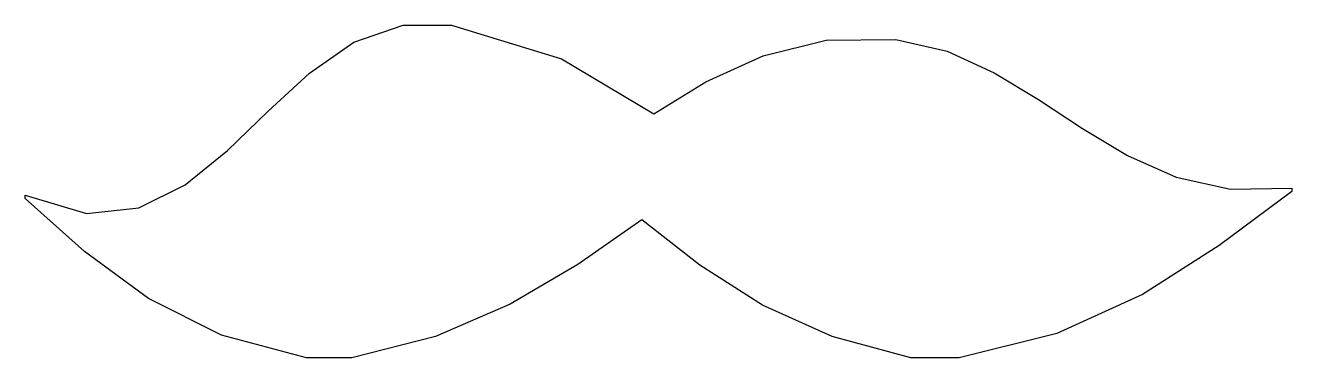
# Model space of a CAD drawing. Extents: x 0 to 1.57, y 0 to 0.41.
import ezdxf

# ---------------------------------------------------------------- set-up
doc = ezdxf.new("R2010")
doc.units = 0
doc.layers.get('0').update_dxf_attribs({"linetype": 'CONTINUOUS'})

msp = doc.modelspace()

# ---------------------------------------------------------------- linework, layer by layer
at = {"color": 253}
for p, q in [((0.4085, 0.3928), (0.4698, 0.4139)), ((0.4698, 0.4139), (0.5299, 0.4139)), ((0.5299, 0.4139), (0.667, 0.372)), ((0.9175, 0.3757), (0.9958, 0.3952)), ((0.9958, 0.3952), (1.0825, 0.3963)), ((1.0825, 0.3963), (1.1464, 0.3815)), ((0.3536, 0.3545), (0.4085, 0.3928)), ((1.1464, 0.3815), (1.2047, 0.3549)), ((0.667, 0.372), (0.7818, 0.3038)), ((0.8465, 0.3433), (0.9175, 0.3757)), ((0.3022, 0.307), (0.3536, 0.3545)), ((1.2047, 0.3549), (1.26, 0.3213)), ((0.7818, 0.3038), (0.8465, 0.3433)), ((1.26, 0.3213), (1.3146, 0.2853)), ((0.2516, 0.2579), (0.3022, 0.307)), ((1.3146, 0.2853), (1.3709, 0.2516)), ((0.1989, 0.2152), (0.2516, 0.2579)), ((1.3709, 0.2516), (1.4314, 0.225)), ((1.4314, 0.225), (1.4986, 0.21)), ((0.1413, 0.1865), (0.1989, 0.2152)), ((1.5749, 0.2069), (1.4848, 0.1396)), ((1.4986, 0.21), (1.5749, 0.2113)), ((1.5749, 0.2113), (1.5749, 0.2069)), ((0, 0.1981), (0, 0.2025)), ((0, 0.2025), (0.0759, 0.1797)), ((0.0735, 0.1324), (0, 0.1981)), ((0.0759, 0.1797), (0.1413, 0.1865)), ((0.7668, 0.1717), (0.6873, 0.1162)), ((0.8388, 0.1152), (0.7668, 0.1717)), ((0.1533, 0.0739), (0.0735, 0.1324)), ((1.4848, 0.1396), (1.3892, 0.0788)), ((0.6873, 0.1162), (0.6029, 0.0665)), ((0.9167, 0.0656), (0.8388, 0.1152)), ((1.3892, 0.0788), (1.283, 0.0303)), ((0.2438, 0.028), (0.1533, 0.0739)), ((0.6029, 0.0665), (0.5102, 0.0265)), ((1.0034, 0.0262), (0.9167, 0.0656)), ((0.3496, 0), (0.2438, 0.028)), ((0.5102, 0.0265), (0.4059, 0)), ((1.1013, 0), (1.0034, 0.0262)), ((1.283, 0.0303), (1.1614, 0)), ((0.4059, 0), (0.3496, 0)), ((1.1614, 0), (1.1013, 0))]:
    msp.add_line(p, q, dxfattribs=at)

doc.saveas('drawing.dxf')
